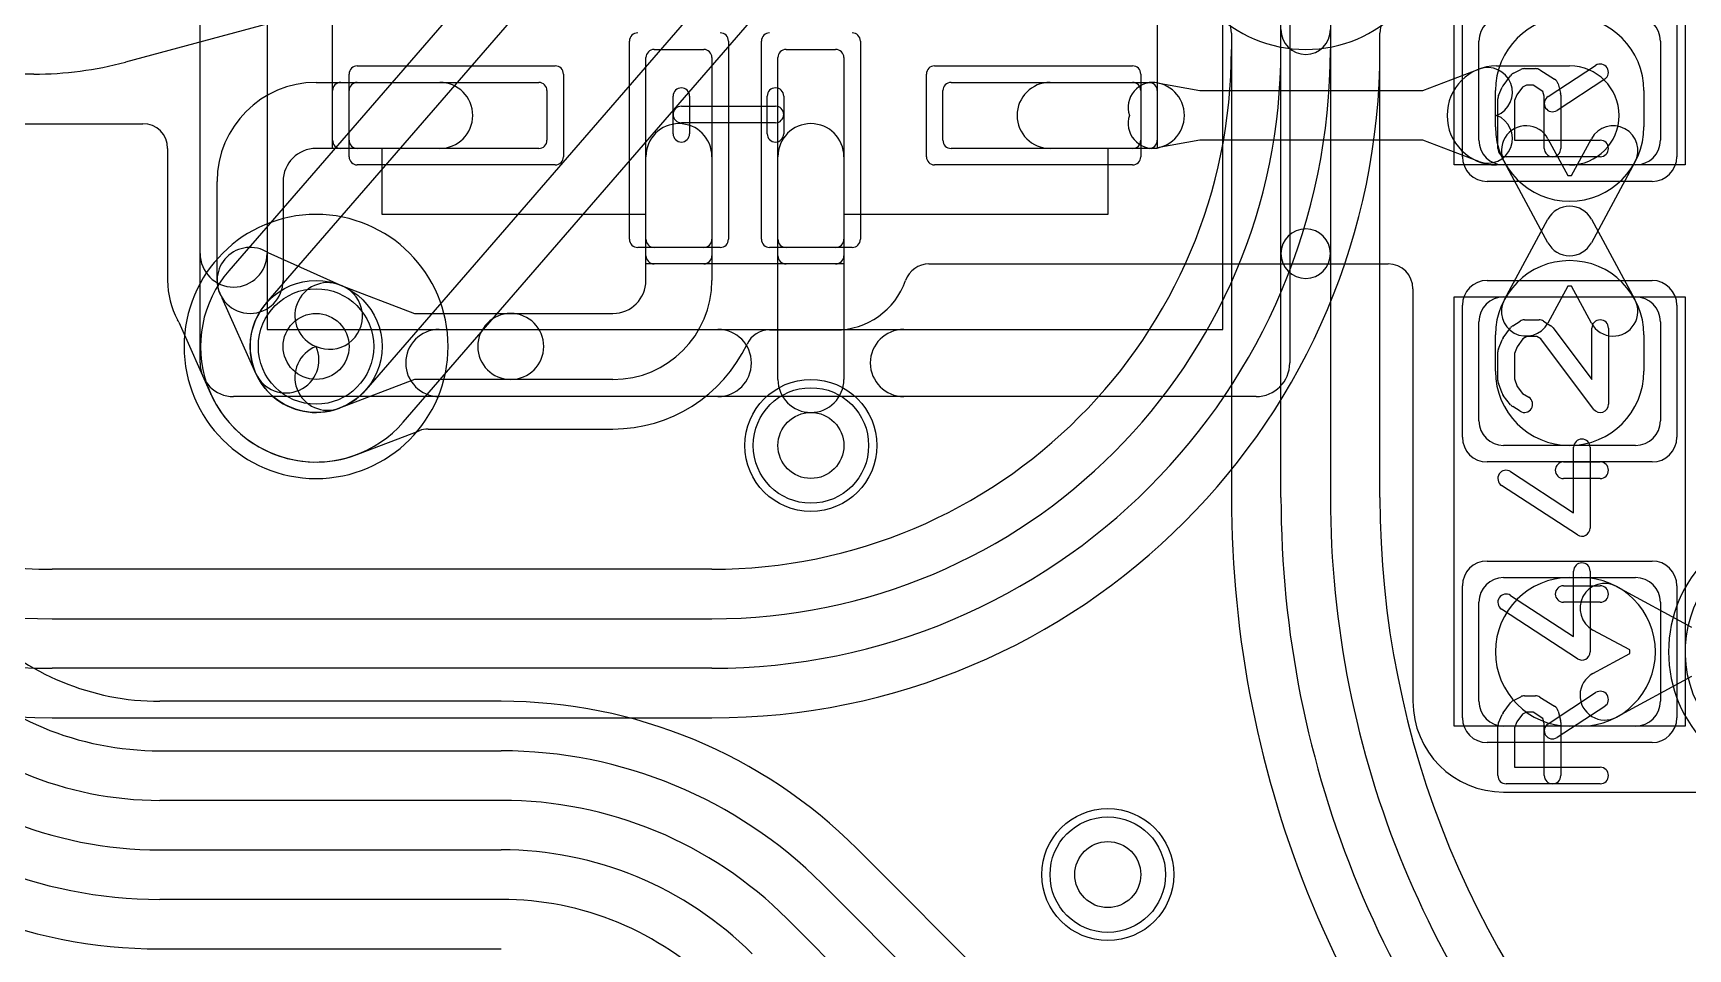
# Model space of a CAD drawing. Extents: x -1.5 to 30.7, y -0.5 to 30.
# Drawn here: x 14.94 to 19.96, y 6.27 to 9.05 of the extents above; entities that cross this region are included whole.
import ezdxf

# ---------------------------------------------------------------- set-up
doc = ezdxf.new("R2010")
doc.units = 0
for name, color, linetype in [('Hole', 1, 'CONTINUOUS'), ('L1', 3, 'CONTINUOUS'), ('L2', 3, 'CONTINUOUS'), ('L3', 3, 'CONTINUOUS'), ('L4', 3, 'CONTINUOUS'), ('MetalMask-A', 176, 'CONTINUOUS'), ('PartsArea-A', 111, 'CONTINUOUS'), ('PartsSilk-A', 221, 'CONTINUOUS'), ('Resist-A', 2, 'CONTINUOUS'), ('Resist-B', 2, 'CONTINUOUS'), ('Silk-A', 140, 'CONTINUOUS')]:
    doc.layers.add(name, color=color, linetype=linetype)

msp = doc.modelspace()

# ---------------------------------------------------------------- linework, layer by layer
at = {"layer": 'Hole'}
for centre in [(15.8, 8.1), (17.3, 7.8), (18.2, 6.5)]:
    msp.add_circle(centre, 0.1, dxfattribs=at)
at = {"layer": 'L1'}
for p, q in [((15.84162, 9.12751), (15.22258, 8.96163)), ((16.825, 9), (16.975, 9)), ((17.225, 9), (17.375, 9)), ((19.325, 8.725), (19.325, 9.025)), ((19.875, 9.025), (19.875, 8.725)), ((16.8, 8.375), (16.8, 8.975)), ((17, 8.975), (17, 8.375)), ((17.2, 8.375), (17.2, 8.975)), ((17.4, 8.975), (17.4, 8.375)), ((19.15473, 8.875), (19.32499, 8.9401)), ((19.37857, 8.95), (19.6, 8.95)), ((14.94435, 8.925), (14.61217, 8.925)), ((15.8, 8.9), (16.175, 8.9)), ((15.875, 8.9), (16.475, 8.9)), ((17.725, 8.9), (18.325, 8.9)), ((18.025, 8.9), (18.33214, 8.9)), ((18.35, 8.89839), (18.47886, 8.875)), ((15.85, 8.725), (15.85, 8.875)), ((16.5, 8.875), (16.5, 8.725)), ((17.7, 8.725), (17.7, 8.875)), ((18.35, 8.875), (18.35, 8.725)), ((18.47886, 8.875), (19.15473, 8.875)), ((19.375, 8.765), (19.375, 8.875)), ((19.825, 8.875), (19.825, 8.765)), ((14.35068, 8.77496), (15.27496, 8.77496)), ((19.53405, 8.72928), (19.59445, 8.61775)), ((19.60555, 8.61775), (19.66595, 8.72928)), ((15.34996, 8.69996), (15.34996, 8.3)), ((16.175, 8.7), (15.8, 8.7)), ((16.475, 8.7), (15.875, 8.7)), ((18.325, 8.7), (17.725, 8.7)), ((18.33214, 8.7), (18.025, 8.7)), ((18.47886, 8.725), (18.35, 8.70161)), ((19.15473, 8.725), (18.47886, 8.725)), ((19.32499, 8.6599), (19.15473, 8.725)), ((16.8, 8.3), (16.8, 8.675)), ((17, 8.675), (17, 8.3)), ((17.2, 8), (17.2, 8.675)), ((17.4, 8.675), (17.4, 8)), ((19.6, 8.65), (19.37857, 8.65)), ((19.8, 8.65), (19.4, 8.65)), ((19.53405, 8.41429), (19.40215, 8.65786)), ((19.79785, 8.65786), (19.66595, 8.41429)), ((15.5, 8.3), (15.5, 8.6)), ((15.7, 8.6), (15.7, 8.3)), ((19.59445, 8.61775), (19.60555, 8.61775)), ((19.40215, 8.24214), (19.53405, 8.48571)), ((19.66595, 8.48571), (19.79785, 8.24214)), ((15.6534, 8.38455), (15.88157, 8.28261)), ((16.975, 8.35), (16.825, 8.35)), ((17.375, 8.35), (17.225, 8.35)), ((17.65787, 8.34996), (19.04996, 8.34996)), ((15.87143, 8.2868), (16.09844, 8.2)), ((19.59445, 8.28225), (19.53405, 8.17072)), ((19.60555, 8.28225), (19.59445, 8.28225)), ((19.66595, 8.17072), (19.60555, 8.28225)), ((15.61739, 8.01843), (15.51545, 8.2466)), ((19.12496, 8.27496), (19.12496, 7.025)), ((19.4, 8.25), (19.8, 8.25)), ((16.09844, 8.2), (16.38999, 8.2)), ((16.38999, 8.2), (16.7, 8.2)), ((15.38373, 8.17361), (15.48012, 7.95785)), ((17.17436, 8.14996), (17.375, 8.14996)), ((19.325, 7.875), (19.325, 8.175)), ((19.375, 8.025), (19.375, 8.135)), ((19.825, 8.135), (19.825, 8.025)), ((19.875, 8.175), (19.875, 7.875)), ((16.09844, 8), (15.87143, 7.9132)), ((16.38999, 8), (16.09844, 8)), ((16.7, 8), (16.38999, 8)), ((15.9261, 7.77346), (16.11257, 7.84475)), ((16.14003, 7.84996), (16.7, 7.84996)), ((19.8, 7.8), (19.4, 7.8)), ((19.4, 7.4), (19.8, 7.4)), ((19.6, 7.4), (19.635, 7.4)), ((19.325, 7.025), (19.325, 7.325)), ((19.74214, 7.37285), (19.969, 7.25)), ((19.875, 7.325), (19.875, 7.025)), ((19.78225, 7.18055), (19.67072, 7.24095)), ((19.78225, 7.16945), (19.78225, 7.18055)), ((19.67072, 7.10905), (19.78225, 7.16945)), ((19.969, 7.1), (19.74214, 6.97715)), ((19.8, 6.95), (19.4, 6.95)), ((19.635, 6.95), (19.6, 6.95)), ((19.4, 6.74996), (20.25005, 6.74996))]:
    msp.add_line(p, q, dxfattribs=at)
for centre in [(15.8, 8.1), (17.3, 7.8), (18.2, 6.5)]:
    msp.add_circle(centre, 0.2, dxfattribs=at)
for centre, radius, start, end in [((19.4, 9.025), 0.075, 90, 180), ((19.6, 8.875), 0.225, 0, 180), ((19.8, 9.025), 0.075, 0, 90), ((16.825, 8.975), 0.025, 90, 180), ((16.975, 8.975), 0.025, 0, 90), ((17.225, 8.975), 0.025, 90, 180), ((17.375, 8.975), 0.025, 0, 90), ((14.94435, 10), 1.075, -90, -75.00001), ((19.37857, 8.8), 0.15, 90, -90), ((19.35178, 8.87005), 0.075, -69.06396, 110.92426), ((19.6, 8.8), 0.15, -90, 90), ((15.8, 8.6), 0.3, 90, 180), ((15.875, 8.875), 0.025, 90, 180), ((16.175, 8.8), 0.1, -90, 90), ((16.475, 8.875), 0.025, 0, 90), ((17.725, 8.875), 0.025, 90, 180), ((18.025, 8.8), 0.1, 90, -90), ((18.33661, 8.8246), 0.075, 79.71497, -160.85236), ((18.325, 8.875), 0.025, 0, 90), ((18.33214, 8.8), 0.1, -90, 90), ((18.33661, 8.7754), 0.075, 160.85236, -79.71227), ((19.35178, 8.72995), 0.075, -110.92891, 69.06396), ((15.27496, 8.69996), 0.075, 0, 90), ((16.9, 8.675), 0.1, 0, 180), ((17.3, 8.675), 0.1, 0, 180), ((19.6, 8.765), 0.225, 180, 0), ((19.4681, 8.69357), 0.075, 28.43425, -151.56321), ((19.7319, 8.69357), 0.075, -28.43425, 151.56321), ((15.8, 8.6), 0.1, 90, 180), ((15.875, 8.725), 0.025, 180, -90), ((16.475, 8.725), 0.025, -90, 0), ((17.725, 8.725), 0.025, 180, -90), ((18.325, 8.725), 0.025, -90, 0), ((19.4, 8.725), 0.075, 180, -90), ((19.8, 8.725), 0.075, -90, 0), ((19.6, 8.45), 0.075, 28.43425, 151.56575), ((15.6, 8.3), 0.1, 57.72436, -147.72436), ((19.6, 8.45), 0.075, -151.56575, -28.43425), ((16.825, 8.375), 0.025, 180, -90), ((16.975, 8.375), 0.025, -90, 0), ((17.225, 8.375), 0.025, 180, -90), ((17.375, 8.375), 0.025, -90, 0), ((17.65787, 8.27496), 0.075, 90, 160.5214), ((19.04996, 8.27496), 0.075, 0, 90), ((19.6, 8.135), 0.225, 0, 180), ((15.6, 8.30001), 0.25004, -179.99771, -151.57571), ((15.6, 8.3), 0.1, 180, 0), ((15.83572, 8.1934), 0.1, 69.07644, -110.93426), ((15.84078, 8.19131), 0.1, -114.07361, 65.9265), ((16.7, 8.3), 0.3, -90, 0), ((16.7, 8.3), 0.1, -90, 0), ((17.375, 8.375), 0.22504, -90, -19.47605), ((19.4, 8.175), 0.075, 90, 180), ((19.4681, 8.20643), 0.075, 151.56575, -28.43679), ((19.7319, 8.20643), 0.075, -151.56575, 28.43679), ((19.8, 8.175), 0.075, 0, 90), ((15.31469, 8.1443), 0.075, 23.00299, 29.28909), ((16.38999, 8.1), 0.1, 90, -90), ((16.38999, 8.1), 0.1, -90, 90), ((17.17436, 8.07496), 0.075, 90, 154.61712), ((15.70869, 8.05922), 0.1, -155.92639, 24.0735), ((15.83572, 8.0066), 0.1, 110.93426, -69.07496), ((16.69999, 8.3), 0.45004, -89.99873, -25.379), ((17.3, 8), 0.1, 180, 0), ((19.6, 8.025), 0.225, 180, 0), ((15.41164, 7.92726), 0.075, 23.978, 24.0703), ((15.8, 8.1), 0.35004, -156.02056, -155.92749), ((15.7087, 8.05923), 0.25005, -155.92374, -155.4654), ((15.413, 7.92426), 0.075, 23.67006, 24.53184), ((15.8, 8.1), 0.35004, -155.41543, -69.34912), ((16.14003, 7.77496), 0.075, 90, 111.47796), ((19.4, 7.875), 0.075, 180, -90), ((19.8, 7.875), 0.075, -90, 0), ((15.9499, 7.70227), 0.075, 110.56141, 110.65082), ((15.83573, 8.00661), 0.25005, -69.43645, -69.29645), ((15.95183, 7.70301), 0.075, 110.06338, 111.67374), ((19.4, 7.325), 0.075, 90, 180), ((19.6, 7.175), 0.225, 90, -90), ((19.70643, 7.3069), 0.075, 61.56575, -118.43679), ((19.635, 7.175), 0.225, -90, 90), ((19.8, 7.325), 0.075, 0, 90), ((19.70643, 7.0431), 0.075, 118.43425, -61.56321), ((19.4, 7.025), 0.27504, 180, -90), ((19.4, 7.025), 0.075, 180, -90), ((19.8, 7.025), 0.075, -90, 0)]:
    msp.add_arc(centre, radius, start, end, dxfattribs=at)
at = {"layer": 'L2'}
for p, q in [((18.57496, 9.04932), (18.57496, 9)), ((18.725, 9), (18.725, 9.06)), ((18.875, 9.06), (18.875, 9)), ((19.02504, 9), (19.02504, 9.04931)), ((17, 7.42504), (15, 7.42504)), ((15, 7.275), (17, 7.275)), ((17, 7.125), (15, 7.125)), ((15, 6.97496), (17, 6.97496))]:
    msp.add_line(p, q, dxfattribs=at)
for centre in [(17.3, 7.8), (18.2, 6.5)]:
    msp.add_circle(centre, 0.2, dxfattribs=at)
for centre, radius, start, end in [((18.49996, 9.04932), 0.075, 0, 26.5138), ((19.10004, 9.04931), 0.075, 153.4862, 180), ((18.8, 9.06), 0.075, 180, 0), ((15, 9), 2.02504, 180, -90), ((15, 9), 1.875, 180, -90), ((15, 9), 1.725, 180, -90), ((15, 9), 1.57496, 180, -90), ((17, 9), 1.725, -90, 0), ((17, 9), 1.875, -90, 0), ((17, 9), 2.02504, -90, 0), ((17, 9), 1.57496, -90, 0), ((15.8, 8.1), 0.40004, 90, -90), ((15.8, 8.1), 0.40004, -90, 90), ((20.3, 7.175), 0.40004, 90, -90)]:
    msp.add_arc(centre, radius, start, end, dxfattribs=at)
at = {"layer": 'L3'}
for centre in [(17.3, 7.8), (18.2, 6.5)]:
    msp.add_circle(centre, 0.2, dxfattribs=at)
for centre, start, end in [((18.8, 9.4), 90, -90), ((18.8, 9.4), -90, 90), ((15.8, 8.1), 90, -90), ((15.8, 8.1), -90, 90), ((20.3, 7.175), 90, -90)]:
    msp.add_arc(centre, 0.40004, start, end, dxfattribs=at)
at = {"layer": 'L4'}
for p, q in [((18.13548, 11.32925), (15.53547, 8.32925)), ((15.64886, 8.23099), (18.24886, 11.23099)), ((18.55114, 10.96901), (15.95114, 7.96901)), ((16.06451, 7.87075), (18.66453, 10.87075)), ((18.725, 8.38132), (18.725, 9.10234)), ((18.875, 9.10234), (18.875, 8.38132)), ((18.57496, 9.04932), (18.57496, 7.64264)), ((19.02504, 7.64264), (19.02504, 9.04931)), ((18.725, 7.64264), (18.725, 8.38132)), ((18.875, 8.38132), (18.875, 7.64264)), ((16.36152, 7.02504), (15.32637, 7.02504)), ((15.32637, 6.875), (16.36152, 6.875)), ((16.36152, 6.725), (15.32637, 6.725)), ((15.32632, 6.575), (16.36151, 6.575)), ((19.06688, 4.95139), (17.43989, 6.57837)), ((17.33379, 6.47227), (18.18355, 5.62251)), ((16.36151, 6.425), (15.32632, 6.425)), ((18.07749, 5.51645), (17.22773, 6.36621)), ((15.32632, 6.27496), (16.36151, 6.27496))]:
    msp.add_line(p, q, dxfattribs=at)
for centre in [(15.8, 8.1), (17.3, 7.8), (18.2, 6.5)]:
    msp.add_circle(centre, 0.2, dxfattribs=at)
for centre, radius, start, end in [((19.10001, 9.04931), 0.07497, 153.47596, 180), ((18.8, 8.38132), 0.075, 0, 180), ((18.8, 8.38132), 0.075, 180, 0), ((15.79997, 8.09998), 0.35004, 139.08108, -40.90968), ((15.8, 8.1), 0.2, 139.08518, -40.91438), ((21.8, 7.64264), 3.22504, 180, -135), ((21.8, 7.64264), 3.075, 180, -135), ((21.8, 7.64264), 2.925, 180, -135), ((21.8, 7.64264), 2.77496, 180, -135), ((20.3, 7.175), 0.35004, 123.80129, -3.69202), ((15.32638, 7.80001), 0.77497, -134.99948, -90.00074), ((15.32638, 7.8), 0.925, -135, -90.00062), ((15.32638, 7.8), 1.075, -135, -90.00053), ((16.36152, 5.49999), 1.52505, 45.00027, 90), ((15.32632, 7.8), 1.225, -135, -90), ((16.36152, 5.5), 1.375, 45, 90), ((15.32632, 7.8), 1.375, -135, -90), ((16.36152, 5.5), 1.225, 45, 90), ((15.32632, 7.80001), 1.52505, -134.99973, -90), ((16.3615, 5.5), 1.075, 45, 89.99947), ((16.3615, 5.5), 0.925, 45, 89.99938)]:
    msp.add_arc(centre, radius, start, end, dxfattribs=at)
at = {"layer": 'MetalMask-A'}
for p, q in [((16.825, 9), (16.975, 9)), ((17.225, 9), (17.375, 9)), ((19.325, 8.725), (19.325, 9.025)), ((19.875, 9.025), (19.875, 8.725)), ((16.8, 8.425), (16.8, 8.975)), ((17, 8.975), (17, 8.425)), ((17.2, 8.425), (17.2, 8.975)), ((17.4, 8.975), (17.4, 8.425)), ((15.925, 8.9), (16.475, 8.9)), ((17.725, 8.9), (18.275, 8.9)), ((15.9, 8.725), (15.9, 8.875)), ((16.5, 8.875), (16.5, 8.725)), ((17.7, 8.725), (17.7, 8.875)), ((18.3, 8.875), (18.3, 8.725)), ((16.475, 8.7), (15.925, 8.7)), ((18.275, 8.7), (17.725, 8.7)), ((19.8, 8.65), (19.4, 8.65)), ((16.975, 8.4), (16.825, 8.4)), ((17.375, 8.4), (17.225, 8.4)), ((19.4, 8.25), (19.8, 8.25)), ((19.325, 7.875), (19.325, 8.175)), ((19.875, 8.175), (19.875, 7.875)), ((19.8, 7.8), (19.4, 7.8)), ((19.4, 7.4), (19.8, 7.4)), ((19.325, 7.025), (19.325, 7.325)), ((19.875, 7.325), (19.875, 7.025)), ((19.8, 6.95), (19.4, 6.95))]:
    msp.add_line(p, q, dxfattribs=at)
for centre, radius, start, end in [((19.4, 9.025), 0.075, 90, 180), ((19.8, 9.025), 0.075, 0, 90), ((16.825, 8.975), 0.025, 90, 180), ((16.975, 8.975), 0.025, 0, 90), ((17.225, 8.975), 0.025, 90, 180), ((17.375, 8.975), 0.025, 0, 90), ((15.925, 8.875), 0.025, 90, 180), ((16.475, 8.875), 0.025, 0, 90), ((17.725, 8.875), 0.025, 90, 180), ((18.275, 8.875), 0.025, 0, 90), ((15.925, 8.725), 0.025, 180, -90), ((16.475, 8.725), 0.025, -90, 0), ((17.725, 8.725), 0.025, 180, -90), ((18.275, 8.725), 0.025, -90, 0), ((19.4, 8.725), 0.075, 180, -90), ((19.8, 8.725), 0.075, -90, 0), ((16.825, 8.425), 0.025, 180, -90), ((16.975, 8.425), 0.025, -90, 0), ((17.225, 8.425), 0.025, 180, -90), ((17.375, 8.425), 0.025, -90, 0), ((19.4, 8.175), 0.075, 90, 180), ((19.8, 8.175), 0.075, 0, 90), ((19.4, 7.875), 0.075, 180, -90), ((19.8, 7.875), 0.075, -90, 0), ((19.4, 7.325), 0.075, 90, 180), ((19.8, 7.325), 0.075, 0, 90), ((19.4, 7.025), 0.075, 180, -90), ((19.8, 7.025), 0.075, -90, 0)]:
    msp.add_arc(centre, radius, start, end, dxfattribs=at)
at = {"layer": 'PartsArea-A'}
for p, q in [((15.85, 8.7), (15.85, 10.5)), ((18.35, 10.5), (18.35, 8.7)), ((19.25, 8.65), (19.25, 9.95)), ((19.95, 9.95), (19.95, 8.65)), ((16, 8.7), (15.85, 8.7)), ((16, 8.5), (16, 8.7)), ((18.35, 8.7), (18.2, 8.7)), ((18.2, 8.7), (18.2, 8.5)), ((19.95, 8.65), (19.25, 8.65)), ((16.8, 8.5), (16, 8.5)), ((16.8, 8.35), (16.8, 8.5)), ((18.2, 8.5), (17.4, 8.5)), ((17.4, 8.5), (17.4, 8.35)), ((17.4, 8.35), (16.8, 8.35)), ((19.25, 6.95), (19.25, 8.25)), ((19.25, 8.25), (19.95, 8.25)), ((19.95, 8.25), (19.95, 6.95)), ((19.95, 6.95), (19.25, 6.95))]:
    msp.add_line(p, q, dxfattribs=at)
at = {"layer": 'PartsSilk-A'}
for p, q in [((15.4484, 8.05), (15.4484, 11.15)), ((18.5484, 8.1516), (18.5484, 11.15)), ((18.7516, 11.15), (18.7516, 8.05)), ((15.6516, 11.0484), (15.6516, 8.1516)), ((19.42956, 8.92792), (19.45178, 8.93903)), ((19.46296, 8.94167), (19.4963, 8.94167)), ((19.50955, 8.93787), (19.55399, 8.91009)), ((19.53447, 8.85703), (19.67891, 8.95148)), ((19.38456, 8.86015), (19.39567, 8.88515)), ((19.3983, 8.8897), (19.42052, 8.92026)), ((19.45737, 8.88593), (19.44029, 8.86243)), ((19.46886, 8.89167), (19.45737, 8.88593)), ((19.48913, 8.89167), (19.46886, 8.89167)), ((19.51913, 8.87292), (19.48913, 8.89167)), ((19.70627, 8.90964), (19.56183, 8.81519)), ((19.5649, 8.89533), (19.57231, 8.86755)), ((16.88241, 8.74444), (16.88241, 8.85833)), ((16.93241, 8.85833), (16.93241, 8.74444)), ((17.16759, 8.74444), (17.16759, 8.85833)), ((17.21759, 8.85833), (17.21759, 8.74444)), ((19.38241, 8.7), (19.38241, 8.85)), ((19.44029, 8.86243), (19.43241, 8.8447)), ((19.43241, 8.8447), (19.43241, 8.725)), ((19.52315, 8.85783), (19.51913, 8.87292)), ((19.52315, 8.7), (19.52315, 8.85783)), ((19.57315, 8.86111), (19.57315, 8.7)), ((16.90741, 8.82778), (17.19259, 8.82778)), ((17.19259, 8.77778), (16.90741, 8.77778)), ((19.43241, 8.725), (19.69259, 8.725)), ((19.69259, 8.675), (19.40741, 8.675)), ((19.42749, 8.16287), (19.44971, 8.17676)), ((19.46296, 8.18056), (19.50741, 8.18056)), ((19.52066, 8.17676), (19.54288, 8.16287)), ((15.6516, 8.1516), (18.5484, 8.1516)), ((19.3983, 8.12581), (19.42052, 8.15637)), ((19.47013, 8.13056), (19.45811, 8.12304)), ((19.50024, 8.13056), (19.47013, 8.13056)), ((19.51244, 8.12293), (19.50024, 8.13056)), ((19.54961, 8.1567), (19.66759, 7.99983)), ((19.66759, 7.99983), (19.66759, 8.15556)), ((19.71759, 8.15556), (19.71759, 7.925)), ((19.38241, 7.99722), (19.38241, 8.08333)), ((19.3842, 8.09261), (19.39531, 8.12039)), ((19.44057, 8.09893), (19.43241, 8.07852)), ((19.43241, 8.07852), (19.43241, 8.00162)), ((19.45811, 8.12304), (19.44057, 8.09893)), ((19.67261, 7.90997), (19.51244, 8.12293)), ((19.39503, 7.95813), (19.38392, 7.98868)), ((19.43241, 8.00162), (19.44061, 7.97908)), ((19.44061, 7.97908), (19.4576, 7.95783)), ((18.65, 7.9484), (15.55, 7.9484)), ((19.42122, 7.92327), (19.399, 7.95105)), ((19.4576, 7.95783), (19.47621, 7.9462)), ((19.44971, 7.9038), (19.42749, 7.91769)), ((19.61204, 7.59619), (19.61204, 7.79444)), ((19.66204, 7.79444), (19.66204, 7.55)), ((19.58148, 7.75), (19.69259, 7.75)), ((19.62337, 7.52907), (19.39374, 7.67907)), ((19.42108, 7.72093), (19.61204, 7.59619)), ((19.69259, 7.7), (19.58148, 7.7)), ((19.58148, 7.375), (19.69259, 7.375)), ((19.61204, 7.22119), (19.61204, 7.41944)), ((19.66204, 7.41944), (19.66204, 7.175)), ((19.42108, 7.34593), (19.61204, 7.22119)), ((19.69259, 7.325), (19.58148, 7.325)), ((19.62337, 7.15407), (19.39374, 7.30407)), ((19.42956, 7.02792), (19.45178, 7.03903)), ((19.46296, 7.04167), (19.4963, 7.04167)), ((19.50955, 7.03787), (19.55399, 7.01009)), ((19.53447, 6.95703), (19.67891, 7.05148)), ((19.38456, 6.96015), (19.39567, 6.98515)), ((19.3983, 6.9897), (19.42052, 7.02026)), ((19.45737, 6.98593), (19.44029, 6.96243)), ((19.46886, 6.99167), (19.45737, 6.98593)), ((19.48913, 6.99167), (19.46886, 6.99167)), ((19.51913, 6.97292), (19.48913, 6.99167)), ((19.52315, 6.95783), (19.51913, 6.97292)), ((19.70627, 7.00964), (19.56183, 6.91519)), ((19.5649, 6.99533), (19.57231, 6.96755)), ((19.38241, 6.8), (19.38241, 6.95)), ((19.44029, 6.96243), (19.43241, 6.9447)), ((19.43241, 6.9447), (19.43241, 6.825)), ((19.52315, 6.8), (19.52315, 6.95783)), ((19.57315, 6.96111), (19.57315, 6.8)), ((19.43241, 6.825), (19.69259, 6.825)), ((19.69259, 6.775), (19.40741, 6.775))]:
    msp.add_line(p, q, dxfattribs=at)
for centre, radius, start, end in [((19.46296, 8.91667), 0.025, 90, 116.56505), ((19.4963, 8.91667), 0.025, 57.99462, 90), ((19.69259, 8.93056), 0.025, -56.81854, 123.18086), ((16.90741, 8.85833), 0.025, 0, 180), ((17.19259, 8.85833), 0.025, 0, 180), ((19.41852, 8.875), 0.025, 143.98274, 156.03964), ((19.44074, 8.90556), 0.025, 116.56505, 143.97932), ((19.54074, 8.88889), 0.025, 14.92551, 57.98998), ((19.40741, 8.85), 0.025, 156.04915, 180), ((19.54815, 8.83611), 0.025, 123.18146, -56.81914), ((19.54815, 8.86111), 0.025, 0, 14.93527), ((16.90741, 8.80278), 0.025, 90, -90), ((17.19259, 8.80278), 0.025, -90, 90), ((16.90741, 8.74444), 0.025, 180, 0), ((17.19259, 8.74444), 0.025, 180, 0), ((19.40741, 8.7), 0.025, 180, -90), ((19.54815, 8.7), 0.025, 180, 0), ((19.69259, 8.7), 0.025, -90, 90), ((19.46296, 8.15556), 0.025, 90, 122.01002), ((19.50741, 8.15556), 0.025, 57.99462, 90), ((19.69259, 8.15556), 0.025, 0, 180), ((19.44074, 8.14167), 0.025, 122.00538, 143.97932), ((19.52963, 8.14167), 0.025, 36.9524, 57.98998), ((19.40741, 8.08333), 0.025, 158.2071, 180), ((19.41852, 8.11111), 0.025, 143.98274, 158.20215), ((15.55, 8.05), 0.1016, 180, -90), ((18.65, 8.05), 0.1016, -90, 0), ((19.40741, 7.99722), 0.025, 180, -160.01539), ((19.41852, 7.96667), 0.025, -160.02081, -141.34522), ((19.46296, 7.925), 0.025, -122.00538, 57.98998), ((19.44074, 7.93889), 0.025, -141.33303, -122.01002), ((19.69259, 7.925), 0.025, -143.0476, 0), ((19.63704, 7.79444), 0.025, 0, 180), ((19.58148, 7.725), 0.025, 90, -90), ((19.69259, 7.725), 0.025, -90, 90), ((19.40741, 7.7), 0.025, 56.85026, -123.15356), ((19.63704, 7.55), 0.025, -123.14974, 0), ((19.63704, 7.41944), 0.025, 0, 180), ((19.58148, 7.35), 0.025, 90, -90), ((19.69259, 7.35), 0.025, -90, 90), ((19.40741, 7.325), 0.025, 56.85026, -123.15356), ((19.63704, 7.175), 0.025, -123.14974, 0), ((19.44074, 7.00556), 0.025, 116.56505, 143.97932), ((19.46296, 7.01667), 0.025, 90, 116.56505), ((19.4963, 7.01667), 0.025, 57.99462, 90), ((19.69259, 7.03056), 0.025, -56.81854, 123.18086), ((19.41852, 6.975), 0.025, 143.98274, 156.03964), ((19.54074, 6.98889), 0.025, 14.92551, 57.98998), ((19.40741, 6.95), 0.025, 156.04915, 180), ((19.54815, 6.93611), 0.025, 123.18146, -56.81914), ((19.54815, 6.96111), 0.025, 0, 14.93527), ((19.69259, 6.8), 0.025, -90, 90), ((19.40741, 6.8), 0.025, 180, -90), ((19.54815, 6.8), 0.025, 180, 0)]:
    msp.add_arc(centre, radius, start, end, dxfattribs=at)
at = {"layer": 'Resist-A'}
for p, q in [((19.275, 8.675), (19.275, 9.075)), ((19.925, 9.075), (19.925, 8.675)), ((16.75, 8.425), (16.75, 9.025)), ((17.05, 9.025), (17.05, 8.425)), ((17.15, 8.425), (17.15, 9.025)), ((17.45, 9.025), (17.45, 8.425)), ((15.925, 8.95), (16.525, 8.95)), ((17.675, 8.95), (18.275, 8.95)), ((15.9, 8.675), (15.9, 8.925)), ((16.55, 8.925), (16.55, 8.675)), ((17.65, 8.675), (17.65, 8.925)), ((18.3, 8.925), (18.3, 8.675)), ((16.525, 8.65), (15.925, 8.65)), ((18.275, 8.65), (17.675, 8.65)), ((19.85, 8.6), (19.35, 8.6)), ((17.025, 8.4), (16.775, 8.4)), ((17.425, 8.4), (17.175, 8.4)), ((19.35, 8.3), (19.85, 8.3)), ((19.275, 7.825), (19.275, 8.225)), ((19.925, 8.225), (19.925, 7.825)), ((19.85, 7.75), (19.35, 7.75)), ((19.35, 7.45), (19.85, 7.45)), ((19.275, 6.975), (19.275, 7.375)), ((19.925, 7.375), (19.925, 6.975)), ((19.85, 6.9), (19.35, 6.9))]:
    msp.add_line(p, q, dxfattribs=at)
for centre in [(15.8, 8.1), (17.3, 7.8), (18.2, 6.5)]:
    msp.add_circle(centre, 0.175, dxfattribs=at)
for centre, radius, start, end in [((16.775, 9.025), 0.025, 90, 180), ((17.025, 9.025), 0.025, 0, 90), ((17.175, 9.025), 0.025, 90, 180), ((17.425, 9.025), 0.025, 0, 90), ((15.925, 8.925), 0.025, 90, 180), ((16.525, 8.925), 0.025, 0, 90), ((17.675, 8.925), 0.025, 90, 180), ((18.275, 8.925), 0.025, 0, 90), ((15.925, 8.675), 0.025, 180, -90), ((16.525, 8.675), 0.025, -90, 0), ((17.675, 8.675), 0.025, 180, -90), ((18.275, 8.675), 0.025, -90, 0), ((19.35, 8.675), 0.075, 180, -90), ((19.85, 8.675), 0.075, -90, 0), ((16.775, 8.425), 0.025, 180, -90), ((17.025, 8.425), 0.025, -90, 0), ((17.175, 8.425), 0.025, 180, -90), ((17.425, 8.425), 0.025, -90, 0), ((19.35, 8.225), 0.075, 90, 180), ((19.85, 8.225), 0.075, 0, 90), ((19.35, 7.825), 0.075, 180, -90), ((19.85, 7.825), 0.075, -90, 0), ((19.35, 7.375), 0.075, 90, 180), ((19.85, 7.375), 0.075, 0, 90), ((19.35, 6.975), 0.075, 180, -90), ((19.85, 6.975), 0.075, -90, 0)]:
    msp.add_arc(centre, radius, start, end, dxfattribs=at)
at = {"layer": 'Resist-B'}
for centre in [(15.8, 8.1), (17.3, 7.8), (18.2, 6.5)]:
    msp.add_circle(centre, 0.175, dxfattribs=at)
at = {"layer": 'Silk-A'}
for p, q in [((15.4484, 8.38165), (15.4484, 9.21835)), ((15.6516, 9.21835), (15.6516, 8.38165)), ((18.5484, 8.1516), (18.5484, 9.05456)), ((18.7516, 9.05456), (18.7516, 8.05)), ((16.17327, 8.1516), (17.01835, 8.1516)), ((17.58165, 8.1516), (18.5484, 8.1516)), ((17.01835, 7.9484), (16.17327, 7.9484)), ((18.65, 7.9484), (17.58165, 7.9484))]:
    msp.add_line(p, q, dxfattribs=at)
for centre, start, end in [((15.55, 8.38165), 180, 0), ((16.17327, 8.05), 90, -90), ((17.01835, 8.05), -90, 90), ((17.58165, 8.05), 90, -90), ((18.65, 8.05), -90, 0)]:
    msp.add_arc(centre, 0.1016, start, end, dxfattribs=at)

doc.saveas('drawing.dxf')
